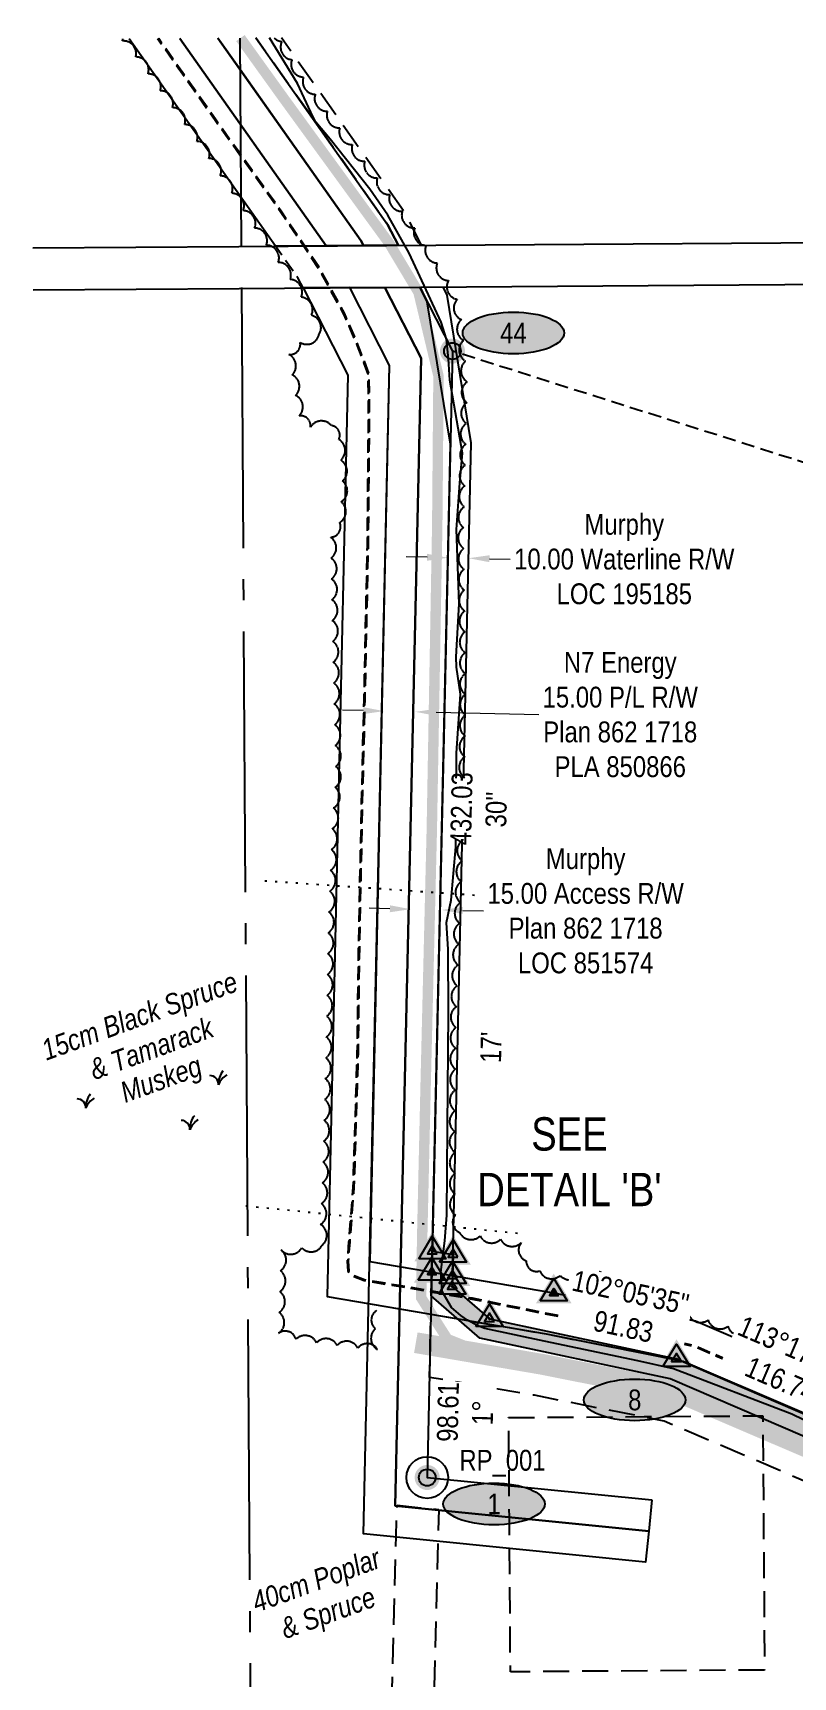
# Model space of a CAD drawing. Extents: x 527417 to 535105, y 6045789 to 6049248.
# Drawn here: x 528372 to 528737, y 6048456 to 6049244 of the extents above; entities that cross this region are included whole.
import ezdxf
from ezdxf.enums import TextEntityAlignment as Align

# ---------------------------------------------------------------- set-up
doc = ezdxf.new("R2010")
doc.units = 0
doc.header["$LTSCALE"] = 5
doc.header["$PDSIZE"] = 0.5
for name, pattern in [('0', [1, 1, 0]), ('foc-ACCESSROAD', [3.75, 2.5, -1.25]), ('foc-QUARTERLINE', [33, 25, -3, 2, -3]), ('foc-TIELINE', [1.875, 1.25, -0.625]), ('foc-TOPO', [1, 0.2, -0.8]), ('foc-TRAV', [1.875, 1.25, -0.625]), ('UG_PIPE', [1.875, 1.25, -0.625])]:
    doc.linetypes.add(name, pattern=pattern)
doc.layers.get('Defpoints').update_dxf_attribs({"color": 9})
for name, color, linetype in [('35', 37, 'Continuous'), ('AS-PIPE-AG', 44, 'Continuous'), ('AS-PIPE-UG', 44, 'UG_PIPE'), ('AS-ROADS', 254, 'Continuous'), ('C-AR', 13, 'foc-ACCESSROAD'), ('C-RW', 13, 'Continuous'), ('DETAIL-T', 7, 'Continuous'), ('F-AR', 190, 'foc-ACCESSROAD'), ('F-RW', 190, 'Continuous'), ('F-WS', 190, 'foc-ACCESSROAD'), ('L-BD', 7, 'Continuous'), ('L-BD1', 253, 'Continuous'), ('L-MON', 1, 'Continuous'), ('L-SEC', 7, 'Continuous'), ('L-SECQ', 8, 'foc-QUARTERLINE'), ('L-TIE', 7, 'foc-TIELINE'), ('P-ELEVATION', 7, 'Continuous'), ('P-PROPOSED', 10, 'Continuous'), ('P-PROPOSED-H', 21, 'Continuous'), ('P-STATION', 7, 'Continuous'), ('P-TRAV', 4, 'foc-TRAV'), ('T-BUSH', 110, '0'), ('T-BUSH-T', 110, 'Continuous'), ('T-GENERAL', 48, 'foc-TOPO'), ('T-VEGETATION-CHANGE', 104, 'foc-TOPO')]:
    doc.layers.add(name, color=color, linetype=linetype)
for name, color, linetype, lineweight in [('C-RW-T', 13, 'Continuous', 9), ('F-RW-T', 190, 'Continuous', 9), ('T-TEXT', 48, 'Continuous', 18)]:
    doc.layers.add(name, color=color, linetype=linetype, lineweight=lineweight)
doc.styles.add('80', font='ARIALN.TTF', dxfattribs={"height": 10})
doc.styles.add('80CG', font='ARIALN.TTF', dxfattribs={"height": 10})
doc.styles.add('80L', font='ARIALN.TTF', dxfattribs={"height": 10})
doc.styles.add('80LS', font='ARIALNI.TTF', dxfattribs={"height": 10})
doc.dimstyles.new('Compass 5 000', dxfattribs={"dimscale": 5, "dimtxt": 9, "dimasz": 2, "dimexe": 0.2, "dimexo": 0.0625, "dimgap": 0.5, "dimtad": 0, "dimtih": 1, "dimtoh": 1, "dimzin": 0, "dimdsep": 46, "dimtxsty": '80CG', "dimcen": 0.1, "dimse1": 1, "dimse2": 1, "dimclrd": 256, "dimclrt": 256, "dimaunit": 1, "dimadec": 4, "dimazin": 0, "dimtfac": 0.06, "dimtofl": 0, "dimtmove": 0, "dimatfit": 1, "dimfxl": 0.2, "dimtolj": 1, "dimtzin": 0, "dimlwd": -1, "dimarcsym": 0})

# ---------------------------------------------------------------- blocks, each defined once
blk = doc.blocks.new('*D351')
at = {"layer": 'C-RW-T', "transparency": 16777216}
for p, q in [((528543.03, 6048824.13), (528533.03, 6048824.36)), ((528578, 6048823.32), (528587.99, 6048823.09))]:
    blk.add_line(p, q, dxfattribs=at)
for points in [[(528543.07, 6048825.79), (528542.99, 6048822.46), (528553.03, 6048823.9)], [(528578.03, 6048824.99), (528577.96, 6048821.65), (528568, 6048823.55)]]:
    blk.add_solid(points, dxfattribs=at)
at = {"layer": 'Defpoints', "color": 0, "transparency": 16777216}
for p in [(528552.98, 6048821.82), (528567.95, 6048821.48), (528568, 6048823.55)]:
    blk.add_point(p, dxfattribs=at)
at = {"layer": 'C-RW-T', "transparency": 16777216, "insert": (528636.95, 6048823.09), "char_height": 10, "attachment_point": 5, "style": '80CG'}
blk.add_mtext('\\A1;Murphy\\P15.00 Access R/W\\PPlan 862 1718\\PLOC 851574', dxfattribs=at)
blk = doc.blocks.new('*D352')
at = {"layer": 'Defpoints', "color": 0, "transparency": 16777216}
for p in [(528540.12, 6048915.04), (528555.11, 6048914.7), (528555.2, 6048918.59)]:
    blk.add_point(p, dxfattribs=at)
at = {"layer": 'F-RW-T', "transparency": 16777216}
for p, q in [((528530.22, 6048919.16), (528520.22, 6048919.39)), ((528565.2, 6048918.36), (528614.49, 6048917.23))]:
    blk.add_line(p, q, dxfattribs=at)
for points in [[(528530.26, 6048920.83), (528530.18, 6048917.5), (528540.21, 6048918.93)], [(528565.24, 6048920.03), (528565.16, 6048916.69), (528555.2, 6048918.59)]]:
    blk.add_solid(points, dxfattribs=at)
at = {"layer": 'F-RW-T', "transparency": 16777216, "insert": (528653.57, 6048917.23), "char_height": 10, "attachment_point": 5, "style": '80CG'}
blk.add_mtext('\\A1;N7 Energy\\P15.00 P/L R/W\\PPlan 862 1718\\PPLA 850866', dxfattribs=at)
blk = doc.blocks.new('MUSK')
at = {"layer": 'T-GENERAL', "linetype": 'Continuous'}
for centre, radius, start, end in [((-0.86, 0.03), 0.856, 357.7915, 88.2897), ((1.86, 0.15), 1.86, 140.732, 184.6871), ((1.91, -0.8), 2.08, 122.4427, 157.2145)]:
    blk.add_arc(centre, radius, start, end, dxfattribs=at)
blk = doc.blocks.new('*D448')
at = {"layer": 'C-RW-T', "transparency": 16777216}
for p, q in [((528560.84, 6048992.73), (528550.84, 6048992.96)), ((528590.83, 6048992.04), (528600.82, 6048991.81))]:
    blk.add_line(p, q, dxfattribs=at)
for points in [[(528560.88, 6048994.4), (528560.8, 6048991.07), (528570.84, 6048992.5)], [(528590.86, 6048993.71), (528590.79, 6048990.37), (528580.83, 6048992.27)]]:
    blk.add_solid(points, dxfattribs=at)
at = {"layer": 'Defpoints', "color": 0, "transparency": 16777216}
for p in [(528572.48, 6049063.81), (528582.47, 6049063.58), (528580.83, 6048992.27)]:
    blk.add_point(p, dxfattribs=at)
at = {"layer": 'C-RW-T', "transparency": 16777216, "insert": (528655.5, 6048991.81), "char_height": 10, "attachment_point": 5, "style": '80CG'}
blk.add_mtext('\\A1;Murphy\\P10.00 Waterline R/W\\PLOC 195185', dxfattribs=at)
blk = doc.blocks.new('fdia')
at = {"color": 255, "const_width": 1}
blk.add_lwpolyline([(-0.5, 0, 1), (0.5, 0, 1)], format="xyb", close=True, dxfattribs=at)
blk = doc.blocks.new('Fdiaa')
blk.add_blockref('fdia', (0, 0))
blk = doc.blocks.new('fdib')
at = {"color": 1, "const_width": 1.6}
blk.add_lwpolyline([(-0.4, 0, 1), (0.4, 0, 1)], format="xyb", close=True, dxfattribs=at)
at = {"color": 1}
blk.add_circle((0, 0), 0.8, dxfattribs=at)
blk = doc.blocks.new('Fdibb')
blk.add_blockref('fdib', (0, 0))
blk = doc.blocks.new('fdicc')
for name in ['Fdibb', 'Fdiaa']:
    blk.add_blockref(name, (0, 0))
blk = doc.blocks.new('FDI')
blk.add_blockref('fdicc', (0, 0))
blk = doc.blocks.new('TRIA')
blk.add_hatch(color=255).paths.add_polyline_path([(-0.04, 1.52), (-1.47, -0.87), (1.39, -0.87)])
blk = doc.blocks.new('Hybrid_EC')
at = {"color": 251}
for points in [[(-1.3, -0.74), (0, 1.42), (1.3, -0.74)], [(0.47, -0.26), (0, 0.53), (-0.47, -0.26)]]:
    blk.add_lwpolyline(points, close=True, dxfattribs=at)
at = {"layer": 'Defpoints'}
blk.add_circle((0, 0), 0.05, dxfattribs=at)
at = {"xscale": 1.2, "yscale": 1.2, "zscale": 1.2}
blk.add_blockref('TRIA', (0.05, 0.06), dxfattribs=at)
blk = doc.blocks.new('we')
at = {"layer": 'P-ELEVATION'}
h = blk.add_hatch(color=111, dxfattribs=at)
h.dxf.hatch_style = 1
edge = h.paths.add_edge_path()
edge.add_ellipse((0, 0), major_axis=(-24.38, 0), ratio=0.410256, start_angle=0, end_angle=360)
at = {"layer": 'P-ELEVATION', "color": 7, "flags": 128}
blk.add_lwpolyline([(0, 0, 12.5, 0, 0), (-12.42, -6.43, 0, 0, 0)], format="xyseb", dxfattribs=at)
at = {"layer": 'P-ELEVATION', "color": 7}
blk.add_ellipse((0, 0), major_axis=(-24.38, 0), ratio=0.410256, dxfattribs=at)
at = {"layer": 'P-ELEVATION', "style": '80'}
blk.add_attdef('ELEVATION', text='', height=10, dxfattribs=at).set_placement((0, 0), align=Align.MIDDLE_CENTER)
blk = doc.blocks.new('Hybrid_XC')
h = blk.add_hatch(color=251)
h.dxf.hatch_style = 1
h.paths.add_polyline_path([(-0.41, -0.24), (0, 0.45), (0.41, -0.24)])
at = {"color": 251}
for points in [[(-1.3, -0.74), (0, 1.42), (1.3, -0.74)], [(-0.41, -0.24), (0, 0.45), (0.41, -0.24)]]:
    blk.add_lwpolyline(points, close=True, dxfattribs=at)
at = {"color": 4}
blk.add_lwpolyline([(-0.41, -0.24), (0, 0.45), (0.41, -0.24)], close=True, dxfattribs=at)
at = {"layer": 'Defpoints'}
blk.add_circle((0, 0), 0.1, dxfattribs=at)
at = {"xscale": 1.2, "yscale": 1.2, "zscale": 1.2}
blk.add_blockref('TRIA', (0.05, 0.06), dxfattribs=at)

msp = doc.modelspace()

# ---------------------------------------------------------------- hatches: boundary and pattern name
at = {"layer": 'P-PROPOSED-H'}
h = msp.add_hatch(color=256, dxfattribs=at)
h.dxf.hatch_style = 1
h.paths.add_polyline_path([(534208.674, 6047293.899), (533946.031, 6047443.317), (533899.129, 6047478.137), (533637.799, 6047629.483), (533156.089, 6047895.568), (533050.838, 6047960.588), (533013.122, 6047978.012), (532943.982, 6047997.561), (532365.932, 6047997.746), (532059.876, 6048001.47), (531886.075, 6047991.173), (531350.174, 6047994.11), (531240.123, 6047985.56), (531197.242, 6047989.914), (530872.297, 6047986.103), (530851.478, 6047981.038), (530817.718, 6047988.776), (530712.912, 6047996.759), (530578.976, 6048037.181), (530445.378, 6048086.916), (530336.763, 6048113.007), (530297.813, 6048134.054), (530061.412, 6048212.945), (529860.904, 6048268.016), (529835.458, 6048280.055), (529773.595, 6048292.032), (529592.334, 6048360.509), (529527.885, 6048377.079), (529309.157, 6048452.337), (529268.505, 6048464.616), (529139.946, 6048489.364), (529002.053, 6048500.402), (528952.886, 6048508.726), (528854.263, 6048539.609), (528784.83, 6048552.428), (528677.521, 6048598.614), (528586.226, 6048618.174), (528562.882, 6048638.384), (528563.366, 6048659.934), (528573.325, 6048658.232), (528572.979, 6048642.862), (528590.828, 6048627.41), (528680.573, 6048608.182), (528787.75, 6048562.052), (528856.673, 6048549.327), (528955.224, 6048518.468), (529003.289, 6048510.33), (529141.294, 6048499.282), (529270.901, 6048474.334), (529312.229, 6048461.849), (529530.759, 6048386.659), (529595.354, 6048370.053), (529776.331, 6048301.682), (529838.594, 6048289.629), (529864.392, 6048277.424), (530064.32, 6048222.511), (530301.801, 6048143.26), (530340.367, 6048122.421), (530448.3, 6048096.494), (530582.166, 6048046.659), (530714.758, 6048006.643), (530819.222, 6047998.686), (530851.41, 6047991.308), (530871.041, 6047996.083), (531197.69, 6047999.914), (531240.241, 6047995.594), (531349.814, 6048004.106), (531885.807, 6048001.169), (532059.64, 6048011.468), (532365.994, 6048007.74), (532945.37, 6048007.555), (533016.6, 6047987.416), (533055.578, 6047969.408), (533161.135, 6047904.2), (533642.721, 6047638.183), (533904.631, 6047486.501), (533951.501, 6047451.705), (534213.616, 6047302.586)])

# ---------------------------------------------------------------- linework, layer by layer
at = {"layer": '35', "color": 3}
msp.add_circle((528560.925, 6048551.285), 9.995, dxfattribs=at)
at = {"layer": 'AS-PIPE-AG', "flags": 128}
msp.add_lwpolyline([(528786.29, 6048557.24), (528735.898, 6048581.615), (528679.047, 6048603.398), (528661.963, 6048607.223), (528617.118, 6048616.742), (528588.527, 6048622.792), (528584.844, 6048624.211), (528580.253, 6048626.707), (528577.004, 6048628.99), (528572.643, 6048632.921), (528568.096, 6048640.48), (528567.452, 6048649.719), (528569.335, 6048664.839), (528570.325, 6048677.086), (528570.726, 6048719.475), (528571.185, 6048774), (528571.029, 6048804.537), (528570.251, 6048817.582), (528572.361, 6048828.289), (528574.711, 6048853.783), (528574.956, 6048898.784), (528576.841, 6048926.996), (528575.065, 6048939.995), (528574.788, 6048944.998), (528576.303, 6048970.394), (528574.929, 6049006.023), (528576.63, 6049028.384), (528577.817, 6049042.713), (528571.768, 6049077.757), (528571.215, 6049087.847), (528570.219, 6049097.38), (528567.601, 6049105.515), (528552.296, 6049138.552), (528542.013, 6049156.772), (528533.418, 6049169.29), (528514.334, 6049193.358), (528507.507, 6049201.495), (528505.063, 6049206.174), (528498.667, 6049220.033), (528485.289, 6049241.877)], dxfattribs=at)
at = {"layer": 'AS-PIPE-UG', "flags": 128}
for points in [[(533944.104, 6047471.534), (533912.702, 6047489.673), (533873.397, 6047510.188), (533833.013, 6047531.482), (533784.805, 6047557.975), (533740.201, 6047582.377), (533689.576, 6047611.138), (533634.481, 6047641.502), (533590.382, 6047666.524), (533538.891, 6047695.838), (533480.799, 6047727.843), (533419.358, 6047761.517), (533360.968, 6047794.466), (533301.388, 6047828.07), (533244.288, 6047859.805), (533178.592, 6047896.978), (533122.256, 6047930.036), (533070.195, 6047959.844), (533017.076, 6047990.523), (532990.897, 6048005.315), (532977.11, 6048011.579), (532966.472, 6048014.017), (532956.882, 6048014.138), (532940.644, 6048014.144), (532907.276, 6048013.3), (532862.096, 6048012.357), (532809.912, 6048012.316), (532761.642, 6048012.356), (532706.338, 6048012.366), (532646.371, 6048012.074), (532593.435, 6048012.063), (532527.971, 6048011.405), (532473.805, 6048010.544), (532407.957, 6048009.65), (532335.024, 6048010.027), (532270.004, 6048009.569), (532192.584, 6048009.129), (532121.438, 6048008.475), (532061.176, 6048007.761), (532000.466, 6048007.422), (531926.881, 6048007.129), (531878.517, 6048006.253), (531811.543, 6048005.035), (531737.75, 6048004.753), (531667.45, 6048005.281), (531608.955, 6048005.6), (531558.603, 6048006.002), (531505.198, 6048006.319), (531441.321, 6048006.086), (531393.483, 6048005.419), (531337.426, 6048004.953), (531245.644, 6048003.773), (531195.873, 6048002.812), (531142.01, 6048002.442), (531110.556, 6048001.979), (531054.937, 6048001.845), (531000.599, 6048002.348), (530850.908, 6048006.262), (530835.901, 6048005.377), (530823.702, 6048004.438), (530810.673, 6048003.551), (530794.105, 6048003.518), (530773.637, 6048004.797), (530748.109, 6048005.613), (530717.484, 6048008.044), (530688.453, 6048011.6), (530662.136, 6048016.595), (530635.619, 6048025.414), (530602.499, 6048037.766), (530576.962, 6048047.179), (530548.203, 6048058.055), (530515.336, 6048070.234), (530481.179, 6048082.323), (530424.087, 6048102.338), (530390.635, 6048114.015), (530349.792, 6048126.254), (530317.061, 6048135.797), (530287.083, 6048145.224), (530236.918, 6048162.323), (530186.175, 6048178.45), (530137.402, 6048196.429), (530097.417, 6048210.802), (530046.999, 6048226.114), (530005.888, 6048238.892), (529978.908, 6048247.635), (529947.716, 6048258.551), (529910.651, 6048267.545), (529875.354, 6048272.779), (529828.512, 6048283.429), (529790.321, 6048295.293), (529759.011, 6048307.596), (529719.217, 6048322.893), (529685.393, 6048335.234), (529642.304, 6048351.074), (529596.891, 6048368.144), (529564.99, 6048378.537), (529526.454, 6048391.542), (529494.629, 6048402.276), (529451.582, 6048417.133), (529397.619, 6048435.876), (529337.744, 6048456.549), (529280.168, 6048476.854), (529241.475, 6048485.419), (529206.353, 6048490.446), (529158.001, 6048497.347), (529121.649, 6048502.306), (529070.321, 6048506.787), (529027.402, 6048510.661), (528982.477, 6048516.877), (528937.416, 6048525.518), (528885.39, 6048539.863), (528834.518, 6048555.672), (528783.035, 6048573.764), (528746.116, 6048589.548), (528716.879, 6048602.087), (528689.179, 6048613.937), (528644.303, 6048624.351), (528582.502, 6048636.751), (528547.171, 6048642.942), (528530.678, 6048645.565), (528524.118, 6048648.242), (528522.966, 6048650.202), (528522.707, 6048655.094), (528523.389, 6048664.363), (528525.435, 6048690.517), (528527.39, 6048754.345), (528528.056, 6048807.381), (528529.393, 6048872.839), (528530.635, 6048924.214), (528532.214, 6048998.215), (528532.688, 6049050.138), (528532.764, 6049068.868), (528532.631, 6049080.568), (528530.326, 6049086.649), (528526.452, 6049096.668), (528520.759, 6049109.665), (528509.062, 6049130.882), (528490.766, 6049158.045), (528458.861, 6049202.656), (528431.467, 6049241.504)], [(533944.061, 6047471.841), (533912.822, 6047489.892), (533873.513, 6047510.409), (533833.131, 6047531.702), (533784.925, 6047558.194), (533740.323, 6047582.595), (533689.698, 6047611.356), (533634.603, 6047641.72), (533590.505, 6047666.741), (533539.013, 6047696.056), (533480.919, 6047728.062), (533419.479, 6047761.735), (533361.091, 6047794.684), (533301.51, 6047828.288), (533244.41, 6047860.023), (533178.717, 6047897.195), (533122.381, 6047930.252), (533070.32, 6047960.061), (533017.2, 6047990.74), (532991.01, 6048005.538), (532977.19, 6048011.817), (532966.502, 6048014.267), (532956.884, 6048014.388), (532940.641, 6048014.394), (532907.27, 6048013.55), (532862.093, 6048012.607), (532809.912, 6048012.566), (532761.642, 6048012.606), (532706.337, 6048012.616), (532646.37, 6048012.324), (532593.434, 6048012.313), (532527.968, 6048011.655), (532473.801, 6048010.794), (532407.956, 6048009.9), (532335.024, 6048010.277), (532270.002, 6048009.819), (532192.582, 6048009.379), (532121.435, 6048008.725), (532061.174, 6048008.011), (532000.465, 6048007.672), (531926.878, 6048007.379), (531878.512, 6048006.503), (531811.54, 6048005.285), (531737.75, 6048005.003), (531667.452, 6048005.531), (531608.957, 6048005.85), (531558.605, 6048006.252), (531505.198, 6048006.569), (531441.319, 6048006.336), (531393.48, 6048005.669), (531337.423, 6048005.203), (531245.64, 6048004.023), (531195.87, 6048003.062), (531142.007, 6048002.692), (531110.554, 6048002.229), (531054.938, 6048002.095), (531000.603, 6048002.598), (530850.904, 6048006.512), (530835.884, 6048005.626), (530823.684, 6048004.687), (530810.664, 6048003.801), (530794.113, 6048003.768), (530773.649, 6048005.047), (530748.123, 6048005.863), (530717.509, 6048008.293), (530688.492, 6048011.847), (530662.199, 6048016.837), (530635.702, 6048025.65), (530602.586, 6048038), (530577.049, 6048047.413), (530548.291, 6048058.289), (530515.421, 6048070.469), (530481.262, 6048082.559), (530424.17, 6048102.574), (530390.712, 6048114.253), (530349.863, 6048126.494), (530317.133, 6048136.036), (530287.161, 6048145.461), (530236.996, 6048162.56), (530186.256, 6048178.686), (530137.487, 6048196.664), (530097.496, 6048211.039), (530047.072, 6048226.353), (530005.964, 6048239.13), (529978.988, 6048247.872), (529947.787, 6048258.791), (529910.699, 6048267.791), (529875.4, 6048273.025), (529828.577, 6048283.671), (529790.404, 6048295.529), (529759.102, 6048307.829), (529719.305, 6048323.127), (529685.479, 6048335.469), (529642.391, 6048351.308), (529596.974, 6048368.38), (529565.069, 6048378.774), (529526.534, 6048391.779), (529494.71, 6048402.512), (529451.664, 6048417.369), (529397.701, 6048436.112), (529337.826, 6048456.785), (529280.237, 6048477.095), (529241.52, 6048485.665), (529206.388, 6048490.693), (529158.036, 6048497.594), (529121.677, 6048502.554), (529070.343, 6048507.036), (529027.43, 6048510.909), (528982.518, 6048517.124), (528937.473, 6048525.762), (528885.46, 6048540.103), (528834.597, 6048555.909), (528783.126, 6048573.997), (528746.214, 6048589.778), (528716.977, 6048602.317), (528689.257, 6048614.175), (528644.356, 6048624.595), (528582.548, 6048636.997), (528547.212, 6048643.188), (528530.746, 6048645.807), (528524.291, 6048648.441), (528523.212, 6048650.276), (528522.957, 6048655.091), (528523.638, 6048664.344), (528525.685, 6048690.503), (528527.64, 6048754.34), (528528.306, 6048807.377), (528529.643, 6048872.833), (528530.885, 6048924.208), (528532.464, 6048998.211), (528532.938, 6049050.136), (528533.014, 6049068.869), (528532.88, 6049080.615), (528530.559, 6049086.738), (528526.683, 6049096.763), (528520.983, 6049109.776), (528509.275, 6049131.012), (528490.971, 6049158.187), (528459.065, 6049202.801), (528431.771, 6049241.506)], [(533944.203, 6047472.04), (533912.942, 6047490.111), (533873.629, 6047510.63), (533833.249, 6047531.922), (533785.045, 6047558.413), (533740.445, 6047582.813), (533689.82, 6047611.574), (533634.725, 6047641.938), (533590.628, 6047666.958), (533539.135, 6047696.274), (533481.039, 6047728.281), (533419.6, 6047761.953), (533361.214, 6047794.902), (533301.632, 6047828.506), (533244.532, 6047860.241), (533178.842, 6047897.412), (533122.506, 6047930.468), (533070.445, 6047960.278), (533017.324, 6047990.957), (532991.123, 6048005.761), (532977.27, 6048012.055), (532966.532, 6048014.517), (532956.886, 6048014.638), (532940.638, 6048014.644), (532907.264, 6048013.8), (532862.09, 6048012.857), (532809.912, 6048012.816), (532761.642, 6048012.856), (532706.336, 6048012.866), (532646.369, 6048012.574), (532593.433, 6048012.563), (532527.965, 6048011.905), (532473.797, 6048011.044), (532407.955, 6048010.15), (532335.024, 6048010.527), (532270, 6048010.069), (532192.58, 6048009.629), (532121.432, 6048008.975), (532061.172, 6048008.261), (532000.464, 6048007.922), (531926.875, 6048007.629), (531878.507, 6048006.753), (531811.537, 6048005.535), (531737.75, 6048005.253), (531667.454, 6048005.781), (531608.959, 6048006.1), (531558.607, 6048006.502), (531505.198, 6048006.819), (531441.317, 6048006.586), (531393.477, 6048005.919), (531337.42, 6048005.453), (531245.636, 6048004.273), (531195.867, 6048003.312), (531142.004, 6048002.942), (531110.552, 6048002.479), (531054.939, 6048002.345), (531000.607, 6048002.848), (530850.9, 6048006.762), (530835.867, 6048005.875), (530823.666, 6048004.936), (530810.655, 6048004.051), (530794.121, 6048004.018), (530773.661, 6048005.297), (530748.137, 6048006.113), (530717.534, 6048008.542), (530688.531, 6048012.094), (530662.262, 6048017.079), (530635.785, 6048025.886), (530602.673, 6048038.234), (530577.136, 6048047.647), (530548.379, 6048058.523), (530515.506, 6048070.704), (530481.345, 6048082.795), (530424.253, 6048102.81), (530390.789, 6048114.491), (530349.934, 6048126.734), (530317.205, 6048136.275), (530287.239, 6048145.698), (530237.074, 6048162.797), (530186.337, 6048178.922), (530137.572, 6048196.899), (530097.575, 6048211.276), (530047.145, 6048226.592), (530006.04, 6048239.368), (529979.068, 6048248.109), (529947.858, 6048259.031), (529910.747, 6048268.037), (529875.446, 6048273.271), (529828.642, 6048283.913), (529790.487, 6048295.765), (529759.193, 6048308.062), (529719.393, 6048323.361), (529685.565, 6048335.704), (529642.478, 6048351.542), (529597.057, 6048368.616), (529565.148, 6048379.011), (529526.614, 6048392.016), (529494.791, 6048402.748), (529451.746, 6048417.605), (529397.783, 6048436.348), (529337.908, 6048457.021), (529280.306, 6048477.336), (529241.565, 6048485.911), (529206.423, 6048490.94), (529158.071, 6048497.841), (529121.705, 6048502.802), (529070.365, 6048507.285), (529027.458, 6048511.157), (528982.559, 6048517.371), (528937.53, 6048526.006), (528885.53, 6048540.343), (528834.676, 6048556.146), (528783.217, 6048574.23), (528746.312, 6048590.008), (528717.075, 6048602.547), (528689.335, 6048614.413), (528644.409, 6048624.839), (528582.594, 6048637.243), (528547.253, 6048643.434), (528530.814, 6048646.049), (528524.464, 6048648.64), (528523.458, 6048650.35), (528523.207, 6048655.088), (528523.887, 6048664.325), (528525.935, 6048690.489), (528527.89, 6048754.335), (528528.556, 6048807.373), (528529.893, 6048872.827), (528531.135, 6048924.202), (528532.714, 6048998.207), (528533.188, 6049050.134), (528533.264, 6049068.87), (528533.129, 6049080.662), (528530.792, 6049086.827), (528526.914, 6049096.858), (528521.207, 6049109.887), (528509.488, 6049131.142), (528491.176, 6049158.329), (528459.269, 6049202.946), (528432.076, 6049241.508)]]:
    msp.add_lwpolyline(points, dxfattribs=at)
at = {"layer": 'AS-ROADS', "const_width": 4.997, "flags": 128}
msp.add_lwpolyline([(529207.305, 6048466.223), (529138.374, 6048476.769), (529094.071, 6048481.16), (529008.998, 6048487.448), (528959.783, 6048494.229), (528900.968, 6048508.889), (528854.366, 6048524.351), (528784.991, 6048549.791), (528709.736, 6048581.253), (528680.147, 6048591.512), (528651.331, 6048598.461), (528591.441, 6048609.424), (528570.594, 6048617.728), (528558.029, 6048637.54), (528558.566, 6048668.618), (528560.17, 6048739.133), (528563.131, 6048861.559), (528565.75, 6049008.133), (528566.356, 6049079.659), (528556.754, 6049119.815), (528542.7, 6049143.332), (528492.434, 6049212.38), (528471.3, 6049241.78)], dxfattribs=at)
at = {"layer": 'AS-ROADS', "const_width": 9.995}
msp.add_lwpolyline([(529232.038, 6048462.768), (529116.316, 6048481.63), (528996.174, 6048488.837), (528962.979, 6048494.424), (528899.516, 6048509.312), (528858.409, 6048524.339), (528783.801, 6048548.424), (528679.93, 6048592.897), (528615.917, 6048605.624), (528555.476, 6048615.97)], dxfattribs=at)
at = {"layer": 'C-AR', "flags": 128}
for points in [[(528547.077, 6049142.355), (528541.927, 6049152.407), (528478.758, 6049241.832)], [(528558.268, 6049142.432), (528550.499, 6049157.595), (528490.935, 6049241.916)]]:
    msp.add_lwpolyline(points, dxfattribs=at)
at = {"layer": 'C-RW', "flags": 128}
for points in [[(528442.226, 6049241.578), (528512.487, 6049142.115), (528488.132, 6049141.946), (528417.871, 6049241.409)], [(528478.758, 6049241.832), (528541.927, 6049152.407), (528547.077, 6049142.355), (528530.292, 6049142.238), (528529.069, 6049144.625), (528471.119, 6049226.661), (528460.492, 6049241.705)], [(529238.255, 6048496.904), (529119.524, 6048516.257), (528999.473, 6048523.458), (528969.221, 6048528.549), (528908.889, 6048542.703), (528869.129, 6048557.237), (528795.422, 6048581.031), (528689.675, 6048626.308), (528621.646, 6048639.698), (528533.493, 6048654.801), (528542.916, 6049084.718), (528523.771, 6049122.085), (528501.39, 6049121.931), (528522.817, 6049080.107), (528512.889, 6048638.141), (528617.979, 6048620.182), (528683.728, 6048607.109), (528788.403, 6048562.292), (528862.624, 6048538.331), (528903.154, 6048523.516), (528965.275, 6048508.943), (528997.21, 6048503.568), (529117.312, 6048496.364), (529234.324, 6048477.291)], [(528563.139, 6048649.833), (528572.06, 6049046.979), (528560.95, 6049115.277), (528557.342, 6049122.319)], [(528573.098, 6048648.131), (528582.073, 6049047.675), (528570.562, 6049118.435), (528568.533, 6049122.396)]]:
    msp.add_lwpolyline(points, dxfattribs=at)
msp.add_lwpolyline([(528668.698, 6048540.529), (528667.209, 6048525.611), (528667.209, 6048525.611), (528545.625, 6048537.745), (528545.625, 6048537.745), (528557.989, 6049088.176), (528540.557, 6049122.201), (528557.343, 6049122.318), (528573.063, 6049091.634), (528560.925, 6048551.285), (528668.698, 6048540.529)], close=True, dxfattribs=at)
at = {"layer": 'F-AR', "flags": 128}
for points in [[(534545.764, 6047075.49), (534520.791, 6047092.076), (534449.976, 6047135.894), (534412.764, 6047158.445), (534341.636, 6047196.319), (534206.114, 6047275.162), (534119.56, 6047319.909), (534080.15, 6047343.603), (534037.934, 6047362.167), (533997.555, 6047390.098), (533956.043, 6047416.875), (533907.504, 6047438.36), (533826.044, 6047490.58), (533684.379, 6047567.109), (533640.568, 6047595.014), (533488.975, 6047679.542), (533340.355, 6047758.447), (533255.941, 6047810.748), (533147.916, 6047867.631), (533131.245, 6047877.869), (533091.625, 6047903.661), (533002.46, 6047954.092), (532961.953, 6047972.71), (532931.268, 6047976.345), (532868.87, 6047973.671), (532809.598, 6047973.076), (532744.018, 6047976.087), (532685.691, 6047976.459), (532636.19, 6047974.295), (532523.117, 6047975.089), (532475.157, 6047973.529), (532421.61, 6047970.985), (532395.778, 6047971.642), (532243.544, 6047972.394), (532076.912, 6047971.196), (531962.735, 6047968.923), (531901.222, 6047970.682), (531793.578, 6047966.959), (531732.437, 6047968.749), (531440.089, 6047969.887), (531336.911, 6047966.613), (531162.814, 6047965.523), (531037.065, 6047962.555), (530979.432, 6047963.875), (530843.902, 6047962.632), (530733.378, 6047968.205), (530671.855, 6047969.877), (530609.828, 6047991.148), (530495.081, 6048039.176), (530449.603, 6048054.281), (530384.198, 6048078.886), (530368.366, 6048088.659), (530280.907, 6048105.3), (530245.424, 6048118.171), (530148.032, 6048149.772), (530104.504, 6048168.057), (530041.83, 6048191.076), (530000.405, 6048204.959), (529947.46, 6048218.987), (529816.803, 6048244.86), (529697.896, 6048291.109), (529628.068, 6048317.004), (529542.063, 6048344.317), (529448.27, 6048379.032), (529401.696, 6048397.698), (529351.749, 6048409.231), (529267.202, 6048438.615), (529228.263, 6048447.9), (529113.83, 6048466.552), (528993.65, 6048473.761), (528959.193, 6048479.561), (528894.388, 6048494.763), (528852.704, 6048510.001), (528777.71, 6048534.211), (528674.643, 6048578.34), (528612.366, 6048590.722), (528562.057, 6048599.32), (528562.685, 6048629.631), (528617.816, 6048620.21), (528683.564, 6048607.137), (528788.239, 6048562.32), (528862.461, 6048538.359), (528902.99, 6048523.544), (528965.112, 6048508.971), (528997.046, 6048503.596), (529117.149, 6048496.392), (529234.16, 6048477.319), (529275.623, 6048467.432), (529360.068, 6048438.083), (529410.7, 6048426.392), (529459.053, 6048407.013), (529551.81, 6048372.682), (529637.824, 6048345.365), (529708.545, 6048319.14), (529825.214, 6048273.761), (529954.218, 6048248.215), (530009.017, 6048233.696), (530051.765, 6048219.37), (530115.485, 6048195.967), (530158.484, 6048177.904), (530255.166, 6048146.533), (530288.873, 6048134.307), (530379.407, 6048117.081), (530397.475, 6048105.927), (530459.612, 6048082.552), (530505.61, 6048067.274), (530620.491, 6048019.19), (530677.248, 6047999.726), (530734.54, 6047998.169), (530844.52, 6047992.623), (530979.638, 6047993.862), (531037.055, 6047992.548), (531162.366, 6047995.505), (531336.341, 6047996.595), (531439.672, 6047999.873), (531732.934, 6047998.732), (531793.498, 6047996.958), (531901.133, 6048000.681), (531962.865, 6047998.915), (532076.505, 6048001.179), (532243.51, 6048002.378), (532396.234, 6048001.625), (532421.279, 6048000.987), (532473.958, 6048003.49), (532522.735, 6048005.077), (532635.64, 6048004.284), (532685.132, 6048006.448), (532744.802, 6048006.067), (532810.135, 6048003.067), (532868.077, 6048003.649), (532932.397, 6048006.405), (532970.177, 6048001.93), (533016.126, 6047980.811), (533107.2, 6047929.299), (533147.273, 6047903.213), (533162.763, 6047893.701), (533270.841, 6047836.79), (533355.298, 6047784.462), (533503.308, 6047705.88), (533655.936, 6047620.775), (533699.579, 6047592.978), (533841.282, 6047516.428), (533921.747, 6047464.846), (533970.324, 6047443.344), (534014.215, 6047415.033), (534052.631, 6047388.459), (534093.966, 6047370.283), (534134.185, 6047346.103), (534220.547, 6047301.454), (534356.226, 6047222.52), (534427.592, 6047184.52), (534465.635, 6047161.465), (534565.413, 6047099.725), (534600.497, 6047084.803), (534656.601, 6047067.783), (534719.337, 6047059.485), (534786.822, 6047046.871), (534848.859, 6047030.664), (534903.461, 6047011.969), (534956.405, 6046980.488), (535001.065, 6046939.6), (535001.438, 6046938.751), (535022.68, 6046890.383), (535039.634, 6046857.2), (535072.308, 6046836.442), (535104.559, 6046839.055)], [(528538.204, 6048218.286), (528540.788, 6048318.25), (528546.076, 6048522.941), (528546.465, 6048537.969), (528566.527, 6048535.955), (528566.138, 6048520.927), (528560.906, 6048318.388), (528558.323, 6048218.426)]]:
    msp.add_lwpolyline(points, dxfattribs=at)
at = {"layer": 'F-RW'}
msp.add_lwpolyline([(528460.492, 6049241.705), (528529.069, 6049144.626), (528530.292, 6049142.238), (528512.487, 6049142.115), (528442.226, 6049241.578)], dxfattribs=at)
msp.add_lwpolyline([(528667.209, 6048525.611), (528665.72, 6048510.693), (528530.325, 6048524.206), (528542.916, 6049084.718), (528523.771, 6049122.085), (528540.557, 6049122.201), (528557.989, 6049088.176), (528545.625, 6048537.745), (528545.625, 6048537.745), (528667.209, 6048525.611), (528667.209, 6048525.611)], close=True, dxfattribs=at)
at = {"layer": 'F-WS', "flags": 128}
msp.add_lwpolyline([(528722.813, 6048458.928), (528600.862, 6048458.085), (528600.452, 6048517.482), (528600.441, 6048519.062), (528600.348, 6048532.559), (528600.243, 6048547.65), (528600.019, 6048580.038), (528664.975, 6048580.486), (528721.971, 6048580.88), (528722.124, 6048558.628), (528722.813, 6048458.928)], close=True, dxfattribs=at)
at = {"layer": 'L-SEC'}
for p, q in [((528470.565, 6049141.824), (529274.809, 6049147.4)), ((528371.707, 6049141.191), (528470.575, 6049141.824)), ((528470.704, 6049121.718), (529274.948, 6049127.294)), ((528371.834, 6049121.085), (528470.704, 6049121.718))]:
    msp.add_line(p, q, dxfattribs=at)
at = {"layer": 'L-SECQ', "flags": 128}
for points in [[(528471.024, 6049241.778), (528471.65, 6049142.252)], [(528471.777, 6049122.147), (528476.659, 6048347.796)]]:
    msp.add_lwpolyline(points, dxfattribs=at)
at = {"layer": 'L-TIE'}
msp.add_line((534213.616, 6047302.586), (528573.063, 6049091.634), dxfattribs=at)
at = {"layer": 'P-PROPOSED', "flags": 128}
msp.add_lwpolyline([(529268.505, 6048464.616), (529139.946, 6048489.364), (529002.053, 6048500.402), (528952.886, 6048508.726), (528854.263, 6048539.609), (528784.83, 6048552.428), (528677.521, 6048598.614), (528586.226, 6048618.174), (528562.882, 6048638.384), (528563.366, 6048659.934), (528573.325, 6048658.232), (528572.979, 6048642.862), (528590.828, 6048627.41), (528680.573, 6048608.182), (528787.75, 6048562.052), (528856.673, 6048549.327), (528955.224, 6048518.468), (529003.289, 6048510.33), (529141.294, 6048499.282), (529270.901, 6048474.334)], dxfattribs=at)
at = {"layer": 'P-TRAV', "flags": 128}
msp.add_lwpolyline([(528501.39, 6049121.93), (528499.066, 6049126.467), (528488.132, 6049141.946)], dxfattribs=at)
at = {"layer": 'T-BUSH', "flags": 128}
for points in [[(528536.617, 6048631.34, 0.520567), (528536.09, 6048622.695, 0.5205671), (528537.019, 6048612.743, 0.5205671), (528527.678, 6048613.408, 0.5205671), (528517.762, 6048614.666, 0.5205671), (528507.847, 6048615.923, 0.5205671), (528497.994, 6048617.6, 0.5205671), (528489.618, 6048620.502, 0.5205671), (528489.922, 6048630.492, 0.5205671), (528490.227, 6048640.483, 0.5205671), (528490.531, 6048650.473, 0.5205671), (528490.836, 6048660.463, 0.5205671), (528500.751, 6048661.529, 0.5205671), (528510.504, 6048662.729, 0.5205671), (528509.797, 6048672.696, 0.5205671), (528510.207, 6048682.682, 0.5205671), (528510.616, 6048692.668, 0.5205671), (528510.986, 6048702.656, 0.5205671), (528511.247, 6048712.648, 0.5205671), (528511.509, 6048722.639, 0.5205671), (528511.77, 6048732.63, 0.5205671), (528512.032, 6048742.622, 0.5205671), (528512.294, 6048752.613, 0.5205671), (528512.536, 6048762.605, 0.5205671), (528512.716, 6048772.598, 0.5205671), (528512.896, 6048782.591, 0.5205671), (528513.075, 6048792.585, 0.5205671), (528513.255, 6048802.578, 0.5205671), (528513.435, 6048812.571, 0.5205671), (528513.796, 6048822.559, 0.5205671), (528514.186, 6048832.546, 0.5205671), (528514.576, 6048842.534, 0.5205671), (528514.967, 6048852.521, 0.5205671), (528515.357, 6048862.508, 0.5205671), (528516, 6048872.48, 0.5205671), (528516.813, 6048882.442, 0.5205671), (528517.058, 6048892.42, 0.5205671), (528516.819, 6048902.412, 0.5205671), (528516.58, 6048912.404, 0.5205671), (528516.341, 6048922.396, 0.5205671), (528516.102, 6048932.388, 0.5205671), (528515.863, 6048942.379, 0.5205671), (528515.624, 6048952.371, 0.5205671), (528515.419, 6048962.364, 0.5205671), (528515.218, 6048972.357, 0.5205671), (528515.016, 6048982.35, 0.5205671), (528514.815, 6048992.343, 0.5205671), (528514.614, 6049002.335, 0.5205671), (528518.966, 6049009.397, 0.5205671), (528519.663, 6049019.368, 0.5205671), (528520.341, 6049029.338, 0.5205671), (528519.432, 6049039.291, 0.5205671), (528518.523, 6049049.245, 0.5205671), (528514.874, 6049055.931, 0.5205671), (528504.915, 6049055.089, 0.5205671), (528499.463, 6049060.507, 0.5205671), (528497.804, 6049070.363, 0.5205671), (528496.146, 6049080.219, 0.5205671), (528494.487, 6049090.075, 0.5205671), (528499.968, 6049095.818, 0.5205671), (528508.945, 6049099.5, 0.5205671), (528505.346, 6049108.816, 0.5205671), (528500.463, 6049117.536, 0.5205671), (528495.203, 6049126.02, 0.5205671), (528489.47, 6049134.208, 0.5205671), (528483.738, 6049142.396, 0.5205671), (528478.106, 6049150.651, 0.5205671), (528472.624, 6049159.009, 0.5205671), (528467.143, 6049167.366, 0.5205671), (528461.661, 6049175.724, 0.5205671), (528456.179, 6049184.081, 0.5205671), (528450.371, 6049192.214, 0.5205671), (528444.517, 6049200.315, 0.5205671), (528438.663, 6049208.415, 0.5205671), (528432.808, 6049216.516, 0.5205671), (528426.954, 6049224.617, 0.5205671), (528421.099, 6049232.718, 0.5205671), (528414.744, 6049240.386, 0.0412779), (528414.823, 6049241.388, 0.0412779)], [(528487.44, 6049241.892, 0.1739714), (528491.158, 6049240.114, 0.5205671), (528496.031, 6049231.388, 0.5205671), (528501.568, 6049223.074, 0.5205671), (528507.223, 6049214.832, 0.5205671), (528513.012, 6049206.687, 0.5205671), (528519.006, 6049198.689, 0.5205671), (528525, 6049190.691, 0.5205671), (528530.993, 6049182.692, 0.5205671), (528536.987, 6049174.694, 0.5205671), (528542.98, 6049166.696, 0.5205671), (528548.974, 6049158.697, 0.5205671), (528554.967, 6049150.699, 0.5205671), (528560.4, 6049142.313, 0.5205671), (528565.76, 6049133.877, 0.5205671), (528571.12, 6049125.441, 0.5205671), (528575.334, 6049116.486, 0.5205671), (528577.31, 6049106.729, 0.5205671), (528578.353, 6049096.789, 0.5205671), (528579.339, 6049086.843, 0.5205671), (528580.153, 6049076.884, 0.5205671), (528579.912, 6049066.892, 0.5205671), (528579.672, 6049056.901, 0.5205671), (528579.431, 6049046.909, 0.5205671), (528579.19, 6049036.917, 0.5205671), (528578.949, 6049026.925, 0.5205671), (528578.709, 6049016.933, 0.5205671), (528578.295, 6049006.947, 0.5205671), (528578.419, 6048996.954, 0.5205671), (528578.58, 6048986.96, 0.5205671), (528578.74, 6048976.967, 0.5205671), (528578.901, 6048966.973, 0.5205671), (528579.061, 6048956.98, 0.5205671), (528579.155, 6048946.985, 0.5205671), (528579.199, 6048936.991, 0.5205671), (528579.243, 6048926.996, 0.5205671), (528579.283, 6048917.001, 0.5205671), (528579.109, 6048907.008, 0.5205671), (528578.935, 6048897.015, 0.5205671), (528578.761, 6048887.021, 0.5205671), (528578.587, 6048877.028, 0.5205671), (528578.413, 6048867.035, 0.5205671), (528578.098, 6048857.045, 0.5205671), (528577.7, 6048847.059, 0.5205671), (528577.301, 6048837.072, 0.5205671), (528576.902, 6048827.085, 0.5205671), (528576.504, 6048817.098, 0.5205671), (528576.105, 6048807.111, 0.5205671), (528575.706, 6048797.124, 0.5205671), (528575.308, 6048787.137, 0.5205671), (528574.909, 6048777.15, 0.5205671), (528574.739, 6048767.158, 0.5205671), (528574.632, 6048757.164, 0.5205671), (528574.525, 6048747.169, 0.5205671), (528574.418, 6048737.175, 0.5205671), (528574.312, 6048727.181, 0.5205671), (528574.217, 6048717.187, 0.5205671), (528574.275, 6048707.192, 0.5205671), (528574.333, 6048697.197, 0.5205671), (528574.39, 6048687.203, 0.5205671), (528574.448, 6048677.208, 0.5205671), (528576.451, 6048668.871, 0.5205671), (528586.311, 6048667.234, 0.5205671), (528596.171, 6048665.597, 0.5205671), (528606.03, 6048663.96, 0.5205671), (528608.437, 6048655.235, 0.5205671), (528614.976, 6048650.414, 0.5205671), (528624.719, 6048648.185, 0.5205671), (528634.546, 6048649.275, 0.5205671), (528644.043, 6048650.212, 0.5205671), (528649.483, 6048641.827, 0.5205671), (528657.062, 6048636.707, 0.5205671), (528666.921, 6048635.068, 0.5205671), (528676.688, 6048633.045, 0.5205671), (528686.197, 6048629.968, 0.5205671), (528695.706, 6048626.89, 0.5205671), (528705.215, 6048623.812, 0.5205671), (528714.724, 6048620.735, 0.5205671), (528721.487, 6048615.638, 0.5205671), (528730.802, 6048612.013, 0.5205671), (528740.123, 6048608.406, 0.5205671), (528749.454, 6048604.824, 0.5205671), (528758.784, 6048601.241, 0.5205671), (528767.747, 6048596.827, 0.5205671), (528776.675, 6048592.333, 0.5205671), (528785.603, 6048587.84, 0.5205671), (528795.141, 6048584.869, 0.5205671), (528804.702, 6048581.957, 0.5205671), (528814.263, 6048579.046, 0.5205671), (528823.794, 6048576.04, 0.5205671), (528833.248, 6048572.796, 0.5205671), (528842.701, 6048569.551, 0.5205671), (528852.155, 6048566.307, 0.5205671), (528861.608, 6048563.062, 0.5205671), (528871.062, 6048559.818, 0.5205671), (528880.487, 6048556.492, 0.5205671), (528889.91, 6048553.159, 0.5205671), (528899.333, 6048549.826, 0.5205671), (528908.854, 6048546.789, 0.5205671), (528918.395, 6048543.814, 0.5205671), (528927.954, 6048540.905, 0.5205671), (528937.73, 6048538.824, 0.5205671), (528947.506, 6048536.744, 0.5205671), (528957.282, 6048534.664, 0.5205671), (528967.059, 6048532.586, 0.5205671), (528976.942, 6048531.097, 0.5205671), (528986.825, 6048529.607, 0.5205671), (528996.708, 6048528.118, 0.5205671), (529006.591, 6048526.628, 0.5205671), (529016.521, 6048525.514, 0.5205671), (529026.468, 6048524.533, 0.5205671), (529036.415, 6048523.553, 0.5205671), (529046.376, 6048522.758, 0.5205671), (529056.352, 6048522.142, 0.5205671), (529066.328, 6048521.527, 0.5205671), (529076.304, 6048520.911, 0.5205671), (529086.28, 6048520.296, 0.5205671), (529096.049, 6048519.931, 0.5205671), (529097.355, 6048529.84, 0.5205671), (529098.662, 6048539.749, 0.5205671), (529106.401, 6048541.173, 0.5205671), (529116.295, 6048539.756, 0.5205671), (529126.189, 6048538.338, 0.5205671), (529136.082, 6048536.921, 0.5205671), (529143.776, 6048533.723, 0.5205671), (529143.094, 6048523.752, 0.5205671), (529144.395, 6048515.368, 0.5205671), (529154.274, 6048513.855, 0.5205671), (529164.154, 6048512.342, 0.5205671), (529174.018, 6048510.737, 0.5205671), (529183.847, 6048508.922, 0.5205671), (529193.687, 6048507.186, 0.5205671), (529203.615, 6048506.034, 0.5205671), (529213.543, 6048504.882, 0.5205671), (529223.472, 6048503.73, 0.5205671), (529232.166, 6048501.643, 0.5205671), (529233.981, 6048511.471, 0.5205671), (529239.519, 6048516.556, 0.5205671), (529249.497, 6048515.983, 0.5205671), (529258.922, 6048514.362, 0.5205671), (529265.023, 6048506.445, 0.5205671), (529271.656, 6048499.012, 0.5205671), (529279.115, 6048492.438, 0.5205671), (529288.47, 6048488.921, 0.5205671), (529297.826, 6048485.403, 0.5205671), (529307.181, 6048481.885, 0.5205671), (529316.536, 6048478.368, 0.5205671), (529325.892, 6048474.85, 0.5205671), (529335.409, 6048471.806, 0.5205671), (529344.938, 6048468.789, 0.5205671), (529354.466, 6048465.772, 0.5205671), (529363.995, 6048462.754, 0.5205671), (529373.524, 6048459.737, 0.5205671), (529383.052, 6048456.72, 0.5205671), (529392.619, 6048453.85, 0.5205671), (529402.4, 6048451.79, 0.5205671), (529412.18, 6048449.73, 0.5205671), (529421.868, 6048447.413, 0.5205671), (529430.748, 6048442.826, 0.5205671), (529440.552, 6048441.159, 0.5205671), (529448.491, 6048436.097, 0.5205671), (529457.752, 6048432.338, 0.5205671), (529467.013, 6048428.579, 0.5205671), (529476.365, 6048425.057, 0.5205671), (529485.766, 6048421.664, 0.5205671), (529495.05, 6048417.968, 0.5205671), (529504.274, 6048414.121, 0.5205671), (529513.567, 6048410.45, 0.5205671), (529519.261, 6048417.423)]]:
    msp.add_lwpolyline(points, format="xyb", dxfattribs=at)
at = {"layer": 'T-VEGETATION-CHANGE', "flags": 128}
for points in [[(528583.704, 6048830.549), (528479.944, 6048837.611)], [(528604.292, 6048668.34), (528473.154, 6048681.568)]]:
    msp.add_lwpolyline(points, dxfattribs=at)

# ---------------------------------------------------------------- block references
at = {"layer": 'L-MON'}
for name, p, xscale, yscale, zscale in [('FDI', (528573.063, 6049091.634), 4.997411600000016, 4.997411600000016, 4.997411600000016), ('Hybrid_EC', (528563.366, 6048659.934), 4.997411600000011, 4.997411600000011, 4.997411600000011), ('Hybrid_EC', (528573.325, 6048658.232), 4.997411600000011, 4.997411600000011, 4.997411600000011), ('Hybrid_XC', (528563.136, 6048649.716), 4.997411600000011, 4.997411600000011, 4.997411600000011), ('Hybrid_EC', (528573.095, 6048648.011), 4.997411600000011, 4.997411600000011, 4.997411600000011), ('Hybrid_EC', (528572.979, 6048642.862), 4.997411600000011, 4.997411600000011, 4.997411600000011), ('Hybrid_EC', (528590.828, 6048627.41), 4.997411600000011, 4.997411600000011, 4.997411600000011), ('FDI', (528560.925, 6048551.285), 4.997411600000011, 4.997411600000011, 4.997411600000011)]:
    msp.add_blockref(name, p, dxfattribs=dict(at, xscale=xscale, yscale=yscale, zscale=zscale))
at = {"layer": 'P-STATION', "xscale": 0.99948232, "yscale": 0.99948232, "zscale": 0.99948232}
for p, values in [((528602.33, 6049100.344), {'ELEVATION': '44'}), ((528660.52, 6048588.525), {'ELEVATION': '8'}), ((528593.036, 6048538.592), {'ELEVATION': '1'})]:
    msp.add_blockref('we', p, dxfattribs=at).add_auto_attribs(values)
at = {"layer": 'T-GENERAL', "xscale": 4.999999999999986, "yscale": 4.999999999999986, "zscale": 4.999999999999986}
for p in [(528460.808, 6048739.695), (528397.144, 6048728.534), (528447.095, 6048718.161)]:
    msp.add_blockref('MUSK', p, dxfattribs=at)

# ---------------------------------------------------------------- texts
at = {"layer": '35', "color": 3, "style": '80'}
msp.add_attdef('RP_001', (528576.38, 6048554.558), 'RP', height=9.9948, dxfattribs=at)
at = {"layer": 'DETAIL-T', "color": 3, "insert": (528629.171, 6048702.774), "char_height": 15.9917, "width": 142.42986, "attachment_point": 5, "style": '80CG'}
msp.add_mtext("SEE\\PDETAIL 'B'", dxfattribs=at)
at = {"layer": 'L-BD', "style": '80L'}
msp.add_text("17'", height=9.9948, rotation=88.7132, dxfattribs=at).set_placement((528596.356, 6048750.082))
at = {"layer": 'T-BUSH-T', "char_height": 9.99992, "attachment_point": 2, "rotation": 20, "style": '80LS'}
for s, insert, width in [('{\\fArial Narrow|b0|i1|c0|p34;15cm Black Spruce & Tamarack}', (528421.14, 6048777.492), 101.80833), ('{\\fArial Narrow|b0|i1|c0|p34;40cm Poplar\\P& Spruce}', (528505.899, 6048506.844), 65.40647)]:
    msp.add_mtext(s, dxfattribs=dict(at, insert=insert, width=width))
at = {"layer": 'T-TEXT', "insert": (528431.452, 6048747.184), "char_height": 10, "width": 42.1224, "attachment_point": 2, "rotation": 20, "style": '80LS'}
msp.add_mtext('{\\fArial Narrow|b0|i1|c0|p34;Muskeg}', dxfattribs=at)

# ---------------------------------------------------------------- dimensions: what is measured, and where the dimension line sits
at = {"layer": 'C-RW-T', "color": 2}
dim = msp.add_linear_dim(base=(528580.828, 6048992.272), p1=(528572.481, 6049063.807), p2=(528582.473, 6049063.577), angle=358.67851, text='Murphy\\P10.00 Waterline R/W\\PLOC 195185', dimstyle='Compass 5 000', dxfattribs=at)
dim.commit()
dim.dimension.update_dxf_attribs({"geometry": '*D448', "text_midpoint": (528655.502, 6048991.81), "dimtype": 161})

# ---------------------------------------------------------------- next in the draw order: texts
at = {"layer": 'L-BD', "width": 26.07946, "attachment_point": 2, "rotation": 88.7132, "style": '80L', "bg_fill": 3, "box_fill_scale": 1.15, "bg_fill_color": 256, "bg_fill_true_color": 256, "bg_fill_transparency": 0}
for s, insert, char_height in [("432.03 30''", (528572.358, 6048872.222), 9.99482), ('98.61\\P1°', (528565.858, 6048582.859), 9.9948)]:
    msp.add_mtext(s, dxfattribs=dict(at, insert=insert, char_height=char_height))
at = {"layer": 'L-BD1', "char_height": 9.99482, "attachment_point": 2, "style": '80L', "bg_fill": 3, "box_fill_scale": 1.15, "bg_fill_color": 256, "bg_fill_true_color": 256, "bg_fill_transparency": 0}
for s, insert, width, rotation in [("102°05'35'' 91.83", (528659.623, 6048644.939), 57.62311, 347.9071), ("113°17'15'' 116.74", (528739.137, 6048618.044), 56.15635, 336.7127)]:
    msp.add_mtext(s, dxfattribs=dict(at, insert=insert, width=width, rotation=rotation))

# ---------------------------------------------------------------- next in the draw order: block references
at = {"layer": 'L-MON', "xscale": 4.997411600000011, "yscale": 4.997411600000011, "zscale": 4.997411600000011}
for name, p in [('Hybrid_XC', (528621.646, 6048639.698)), ('Hybrid_EC', (528680.573, 6048608.182))]:
    msp.add_blockref(name, p, dxfattribs=at)

# ---------------------------------------------------------------- next in the draw order: dimensions: what is measured, and where the dimension line sits
at = {"layer": 'C-RW-T', "color": 6}
dim = msp.add_aligned_dim(p1=(528552.981, 6048821.821), p2=(528567.951, 6048821.475), distance=2.077, text='Murphy\\P15.00 Access R/W\\PPlan 862 1718\\PLOC 851574', dimstyle='Compass 5 000', dxfattribs=at)
dim.commit()
dim.dimension.update_dxf_attribs({"geometry": '*D351', "text_midpoint": (528636.946, 6048823.091)})
at = {"layer": 'F-RW-T', "color": 6}
dim = msp.add_linear_dim(base=(528555.202, 6048918.591), p1=(528540.125, 6048915.041), p2=(528555.113, 6048914.697), angle=358.684931, text='N7 Energy\\P15.00 P/L R/W\\PPlan 862 1718\\PPLA 850866', dimstyle='Compass 5 000', dxfattribs=at)
dim.commit()
dim.dimension.update_dxf_attribs({"geometry": '*D352', "text_midpoint": (528653.573, 6048917.23), "dimtype": 161})

doc.saveas('drawing.dxf')
